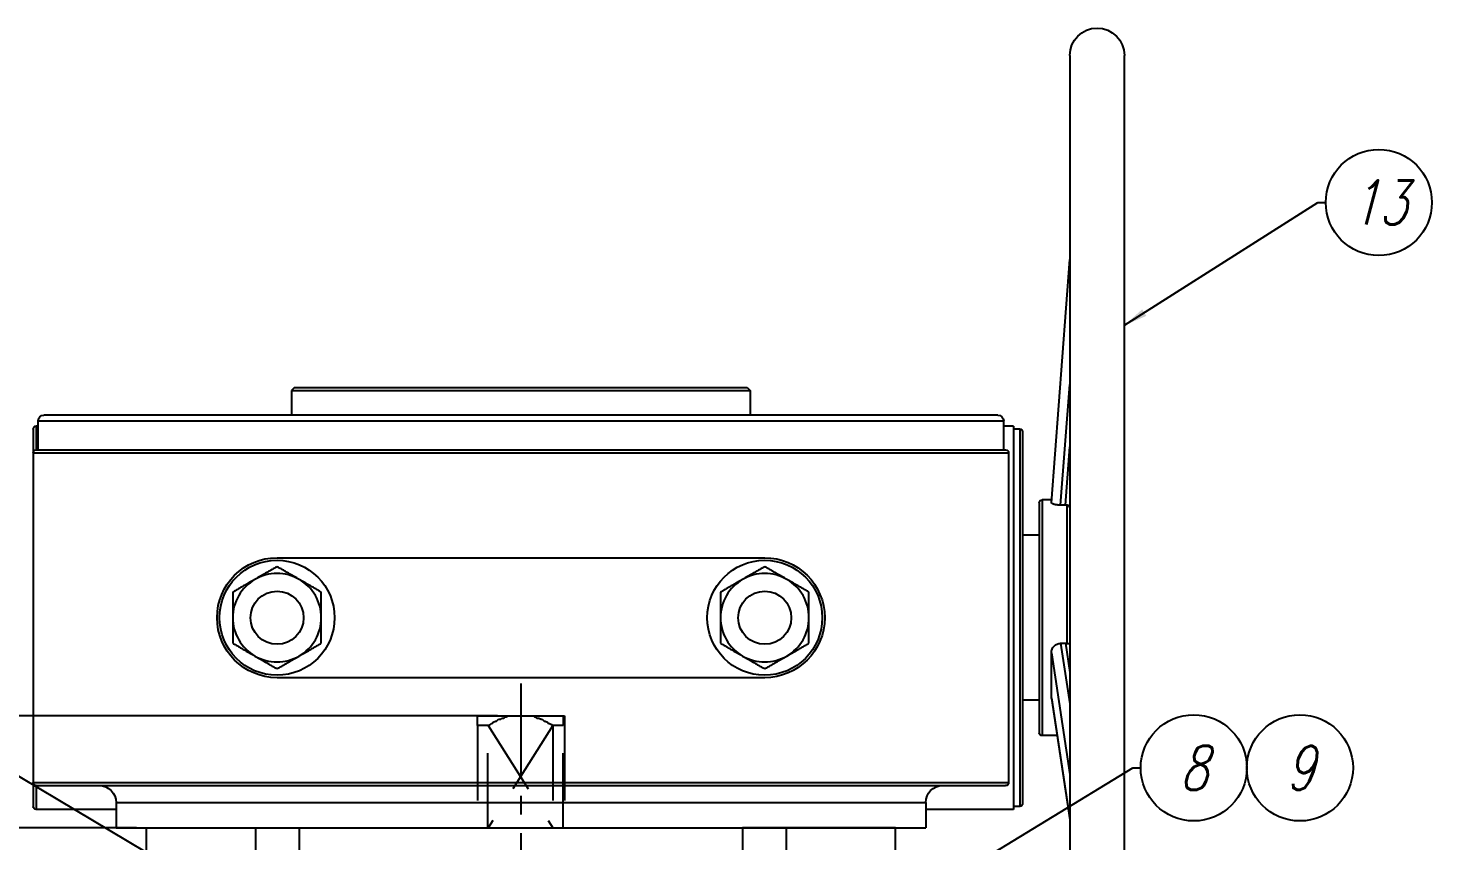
# Model space of a CAD drawing. Header units: millimetres. Extents: x 3482 to 5576, y 1375 to 2712.
# Drawn here: x 3722.3 to 4198.4, y 2436.8 to 2712.5 of the extents above; entities that cross this region are included whole.
import ezdxf
from ezdxf.enums import TextEntityAlignment as Align

# ---------------------------------------------------------------- set-up
doc = ezdxf.new("R2010")
doc.units = ezdxf.units.MM
doc.header["$LTSCALE"] = 4
doc.linetypes.add('CENTER', pattern=[50.8, 31.75, -6.35, 6.35, -6.35])
doc.linetypes.add('HIDDEN', pattern=[9.525, 6.35, -3.175])
for name, color, linetype in [('IA-DIBUJO', 3, 'Continuous'), ('IA-EJES', 4, 'CENTER'), ('IA-SEGM', 1, 'HIDDEN'), ('IA-SIMBOLS', 2, 'Continuous'), ('IA-TRAZ', 8, 'Continuous')]:
    doc.layers.add(name, color=color, linetype=linetype)
doc.styles.add('ING-AMB', font='romans.shx', dxfattribs={"width": 0.75, "oblique": 15})
doc.styles.add('SALVADOR', font='romans.shx', dxfattribs={"width": 0.75, "oblique": 15})
doc.dimstyles.new('ING-AMB 4', dxfattribs={"dimscale": 4, "dimtxt": 3, "dimasz": 2.5, "dimexe": 1, "dimexo": 1, "dimgap": 1, "dimtad": 1, "dimdec": 0, "dimzin": 0, "dimdsep": 46, "dimtxsty": 'ING-AMB', "dimcen": 0.1, "dimclrd": 7, "dimclre": 7, "dimclrt": 2, "dimadec": 0, "dimazin": 0, "dimtfac": 1, "dimtdec": 0, "dimtmove": 0, "dimatfit": 0, "dimfxl": 1.25, "dimtolj": 1, "dimtzin": 0, "dimarcsym": 1})

# ---------------------------------------------------------------- blocks, each defined once
blk = doc.blocks.new('*D11')
at = {"color": 7, "lineweight": -2, "transparency": 16777216}
for p, q in [((3881.49, 2479.22), (3495.62, 2479.22)), ((3499.62, 2469.22), (3499.62, 2451.17)), ((3758.46, 2441.17), (3495.62, 2441.17))]:
    blk.add_line(p, q, dxfattribs=at)
at = {"color": 7, "transparency": 16777216}
for points in [[(3497.95, 2469.22), (3501.29, 2469.22), (3499.62, 2479.22)], [(3497.95, 2451.17), (3501.29, 2451.17), (3499.62, 2441.17)]]:
    blk.add_solid(points, dxfattribs=at)
at = {"layer": 'Defpoints', "color": 0, "transparency": 16777216}
for p in [(3885.49, 2479.22), (3499.62, 2441.17), (3762.46, 2441.17)]:
    blk.add_point(p, dxfattribs=at)
at = {"color": 2, "transparency": 16777216, "insert": (3489.62, 2460.2), "char_height": 12, "attachment_point": 5, "rotation": 90, "style": 'ING-AMB'}
blk.add_mtext('\\A1;38', dxfattribs=at)
blk = doc.blocks.new('*D12')
at = {"color": 7, "lineweight": -2, "transparency": 16777216}
for p, q in [((3759.08, 2441.17), (3495.62, 2441.17)), ((3499.62, 2431.17), (3499.62, 2281.45)), ((3758.46, 2271.45), (3495.62, 2271.45))]:
    blk.add_line(p, q, dxfattribs=at)
at = {"color": 7, "transparency": 16777216}
for points in [[(3497.95, 2431.17), (3501.29, 2431.17), (3499.62, 2441.17)], [(3497.95, 2281.45), (3501.29, 2281.45), (3499.62, 2271.45)]]:
    blk.add_solid(points, dxfattribs=at)
at = {"layer": 'Defpoints', "color": 0, "transparency": 16777216}
for p in [(3763.08, 2441.17), (3499.62, 2271.45), (3762.46, 2271.45)]:
    blk.add_point(p, dxfattribs=at)
at = {"color": 2, "transparency": 16777216, "insert": (3489.62, 2356.31), "char_height": 12, "attachment_point": 5, "rotation": 90, "style": 'ING-AMB'}
blk.add_mtext('\\A1;120', dxfattribs=at)
blk = doc.blocks.new('EJE')
blk.add_circle((0, 6), 6)
at = {"style": 'SALVADOR', "oblique": 15, "width": 0.75}
blk.add_attdef('N', text='', height=5, dxfattribs=at).set_placement((0, 6), align=Align.MIDDLE)

msp = doc.modelspace()

# ---------------------------------------------------------------- linework, layer by layer
at = {"layer": 'IA-DIBUJO'}
for points in [[(3762.46, 2409.35), (3762.46, 2441.17), (3799.51, 2441.17), (3799.51, 2432.39), (3799.51, 2431.3), (3799.87, 2431.3), (3799.87, 2430.93), (3800.23, 2430.57), (3800.95, 2430.57)], [(3762.46, 2323.76), (3762.46, 2271.45), (3792.68, 2271.45), (3814.26, 2271.45), (3986.57, 2271.45), (4016.43, 2271.45), (4016.43, 2441.17), (3979.38, 2441.17), (3979.38, 2432.39), (4005.64, 2432.39), (4005.64, 2279.86), (3979.38, 2279.86), (3979.38, 2271.45)], [(3799.51, 2441.17), (3814.26, 2441.17), (3814.26, 2432.39), (3773.25, 2432.39), (3773.25, 2279.86), (3799.51, 2279.86), (3799.51, 2281.33), (3799.87, 2281.33), (3799.87, 2281.69), (3800.23, 2281.69), (3800.23, 2282.06), (3800.95, 2282.06)], [(3814.26, 2441.17), (3964.63, 2441.17), (3964.63, 2432.39), (3814.26, 2432.39), (3814.26, 2430.57)], [(3979.38, 2441.17), (3964.63, 2441.17)]]:
    msp.add_lwpolyline(points, dxfattribs=at)
at = {"layer": 'IA-EJES', "ltscale": 0.25}
msp.add_lwpolyline([(3889.45, 2490.19), (3889.45, 2240.39)], dxfattribs=at)
at = {"layer": 'IA-SEGM'}
for points in [[(3874.7, 2475.92), (3874.7, 2479.22), (3885.49, 2479.22), (3893.4, 2479.22), (3903.84, 2479.22), (3903.84, 2475.92)], [(3878.29, 2441.17), (3878.29, 2475.92), (3874.7, 2475.92), (3874.7, 2441.17)], [(3878.29, 2475.92), (3879.01, 2476.29), (3879.37, 2476.66), (3879.73, 2476.66), (3880.09, 2477.02), (3880.81, 2477.39), (3881.17, 2477.39), (3881.53, 2477.75), (3881.89, 2478.12), (3882.61, 2478.12), (3882.97, 2478.48), (3883.69, 2478.48), (3884.05, 2478.85), (3884.41, 2478.85), (3885.13, 2479.22), (3885.49, 2479.22)], [(3900.24, 2475.92), (3878.3, 2441.18)], [(3878.3, 2475.92), (3900.24, 2441.18)], [(3893.4, 2479.22), (3893.76, 2479.22), (3894.12, 2478.85), (3894.48, 2478.85), (3894.84, 2478.48), (3895.56, 2478.48), (3896.28, 2478.12), (3896.64, 2478.12), (3897, 2477.75), (3897.36, 2477.39), (3897.72, 2477.39), (3898.44, 2477.02), (3898.8, 2476.66), (3899.16, 2476.66), (3899.88, 2476.29), (3900.24, 2475.92)], [(3903.84, 2441.17), (3903.84, 2475.92), (3900.24, 2475.92), (3900.24, 2441.17)], [(3903.84, 2479.22), (3904.19, 2479.22), (3904.19, 2477.02), (3904.19, 2479.22), (3904.19, 2475.92), (3904.19, 2441.17)]]:
    msp.add_lwpolyline(points, dxfattribs=at)
at = {"layer": 'IA-TRAZ', "extrusion": (1, -4.93038e-32, -2.22045e-16)}
for p, q in [((4075.57, 2703.25), (4075.57, 2321.75)), ((4094.07, 2321.75), (4094.07, 2703.25)), ((4069.33, 2551.52), (4075.57, 2634.04)), ((3812.72, 2590.6), (3811.72, 2589.6)), ((3811.72, 2589.6), (3967.17, 2589.6)), ((3811.72, 2589.6), (3811.72, 2581.2)), ((3812.72, 2590.6), (3966.17, 2590.6)), ((3966.17, 2590.6), (3967.17, 2589.6)), ((3967.17, 2589.6), (3967.17, 2581.2)), ((4072.47, 2550.66), (4075.57, 2591.64)), ((4051.17, 2581.2), (3727.72, 2581.2)), ((3724.07, 2576.5), (3724.07, 2568.45)), ((3725.07, 2577.5), (3725.07, 2569.45)), ((3725.72, 2577.5), (3725.07, 2577.5)), ((4053.17, 2579.2), (3725.72, 2579.2)), ((3725.72, 2569.45), (3725.72, 2579.2)), ((4053.17, 2569.45), (4053.17, 2579.2)), ((4056.48, 2577.5), (4053.17, 2577.5)), ((4056.48, 2577.5), (4056.48, 2447.5)), ((4058.59, 2576.5), (4056.48, 2576.5)), ((4058.59, 2576.5), (4058.59, 2448.5)), ((4059.59, 2575.5), (4059.59, 2449.5)), ((3724.07, 2568.45), (4054.82, 2568.45)), ((3724.07, 2568.45), (3724.07, 2456.55)), ((3725.07, 2569.45), (4053.82, 2569.45)), ((4054.82, 2568.45), (4054.82, 2456.55)), ((4074.07, 2550.66), (4075.57, 2570.44)), ((4065.2, 2551.5), (4065.2, 2473.5)), ((4066.2, 2552.5), (4066.2, 2472.5)), ((4069.4, 2552.5), (4066.2, 2552.5)), ((4074.07, 2550.66), (4072.47, 2550.66)), ((4074.57, 2550.67), (4074.57, 2503.77)), ((4065.2, 2540.5), (4059.59, 2540.5)), ((3806.76, 2532.84), (3889.45, 2532.84)), ((3889.45, 2532.84), (3972.13, 2532.84)), ((4069.33, 2500.61), (4075.57, 2459.35)), ((4072.47, 2503.81), (4074.07, 2503.81)), ((4072.47, 2503.81), (4075.57, 2483.32)), ((4074.07, 2503.81), (4075.57, 2493.92)), ((3889.45, 2492.16), (3806.76, 2492.16)), ((3972.13, 2492.16), (3889.45, 2492.16)), ((4069.33, 2485.37), (4075.57, 2444.11)), ((4069.35, 2485.06), (4075.57, 2443.93)), ((4065.2, 2484.5), (4059.59, 2484.5)), ((4071.25, 2472.5), (4066.2, 2472.5)), ((3724.07, 2456.55), (3724.07, 2448.5)), ((3724.07, 2456.55), (4054.82, 2456.55)), ((3725.07, 2455.55), (3725.07, 2447.5)), ((3725.07, 2455.55), (4053.82, 2455.55)), ((3752.18, 2447.5), (3725.07, 2447.5)), ((3752.18, 2449.8), (4026.71, 2449.8)), ((3752.18, 2449.8), (3752.18, 2441.17)), ((4026.71, 2449.8), (4026.71, 2441.17)), ((4056.48, 2447.5), (4026.71, 2447.5)), ((4058.59, 2448.5), (4056.48, 2448.5)), ((3752.18, 2441.17), (3752.53, 2441.17)), ((3752.53, 2441.17), (3775.05, 2441.17)), ((3775.05, 2441.17), (4003.85, 2441.17)), ((4003.85, 2441.17), (4026.36, 2441.17)), ((4026.36, 2441.17), (4026.71, 2441.17))]:
    msp.add_line(p, q, dxfattribs=at)
at = {"layer": 'IA-TRAZ'}
for centre, radius in [((3806.76, 2512.5), 19.5), ((3972.13, 2512.5), 19.5), ((3806.76, 2512.5), 9), ((3972.13, 2512.5), 9)]:
    msp.add_circle(centre, radius, dxfattribs=at)
at = {"layer": 'IA-TRAZ', "extrusion": (-2.22045e-16, 1.09476e-47, -1)}
for centre, radius, start, end in [((-4084.82, 2703.25), 9.25, 0, 180), ((-3727.72, 2579.2), 2, 0, 90), ((-4051.17, 2579.2), 2, 90, 180), ((-3725.07, 2576.5), 1, 0, 90), ((-4058.59, 2575.5), 1, 90, 180), ((-3725.07, 2568.45), 1, 0, 90), ((-4053.82, 2568.45), 1, 90, 180), ((-4066.2, 2551.5), 1, 0, 90), ((-3806.76, 2512.5), 20.34, 270, 90), ((-3972.13, 2512.5), 20.34, 90, 270), ((-4066.2, 2473.5), 1, 270, 0), ((-3725.07, 2456.55), 1, 270, 0), ((-4053.82, 2456.55), 1, 180, 270), ((-3746.44, 2449.8), 5.75, 90, 180), ((-4032.46, 2449.8), 5.75, 0, 90), ((-3725.07, 2448.5), 1, 270, 0), ((-4058.59, 2449.5), 1, 180, 270)]:
    msp.add_arc(centre, radius, start, end, dxfattribs=at)
at = {"layer": 'IA-TRAZ'}
for centre, start, end in [((3806.76, 2512.5), 120, 180), ((3806.76, 2512.5), 60, 120), ((3806.76, 2512.5), 0, 60), ((3972.13, 2512.5), 120, 180), ((3972.13, 2512.5), 60, 120), ((3972.13, 2512.5), 0, 60), ((3806.76, 2512.5), 180, 240), ((3806.76, 2512.5), 300, 0), ((3972.13, 2512.5), 180, 240), ((3972.13, 2512.5), 300, 0), ((3806.76, 2512.5), 240, 300), ((3972.13, 2512.5), 240, 300)]:
    msp.add_arc(centre, 15, start, end, dxfattribs=at)
msp.add_ellipse((4066.37, 2512.5), major_axis=(1.52, -40), ratio=0.065454, start_param=0.822895, end_param=1.266524, dxfattribs=at)
for points, knots in [([(4072.47, 2550.66), (4072.27, 2550.66), (4072.06, 2550.66), (4071.65, 2550.69), (4071.44, 2550.71), (4071.05, 2550.76), (4070.86, 2550.79), (4070.52, 2550.86), (4070.36, 2550.9), (4070.08, 2550.98), (4069.95, 2551.03), (4069.72, 2551.12), (4069.62, 2551.17), (4069.47, 2551.28), (4069.41, 2551.33), (4069.34, 2551.43), (4069.32, 2551.47), (4069.33, 2551.52)], [9.797641, 9.797641, 9.797641, 9.797641, 10.40326, 10.40326, 11.008879, 11.008879, 11.614498, 11.614498, 12.220117, 12.220117, 12.834963, 12.834963, 13.449808, 13.449808, 14.064654, 14.064654, 14.679499, 14.679499, 14.679499, 14.679499]), ([(4075.57, 2549.74), (4075.57, 2549.76), (4075.57, 2549.78), (4075.56, 2549.92), (4075.53, 2550.03), (4075.44, 2550.25), (4075.37, 2550.34), (4075.19, 2550.51), (4075.08, 2550.57), (4074.83, 2550.66), (4074.7, 2550.68), (4074.57, 2550.67)], [-1.594885, -1.594885, -1.594885, -1.594885, -1.530509, -1.530509, -1.173685, -1.173685, -0.800223, -0.800223, -0.400787, -0.400787, 0, 0, 0, 0]), ([(4074.57, 2503.77), (4074.69, 2503.76), (4074.8, 2503.74), (4075.01, 2503.72), (4075.11, 2503.72), (4075.29, 2503.72), (4075.37, 2503.73), (4075.49, 2503.77), (4075.53, 2503.8), (4075.57, 2503.87), (4075.57, 2503.89), (4075.57, 2503.92)], [-3.305331, -3.305331, -3.305331, -3.305331, -2.958868, -2.958868, -2.612895, -2.612895, -2.251642, -2.251642, -1.904774, -1.904774, -1.71359, -1.71359, -1.71359, -1.71359]), ([(4069.33, 2500.61), (4069.32, 2500.81), (4069.34, 2501.01), (4069.41, 2501.42), (4069.47, 2501.63), (4069.63, 2502.02), (4069.73, 2502.21), (4069.96, 2502.57), (4070.09, 2502.73), (4070.37, 2503.02), (4070.53, 2503.15), (4070.87, 2503.38), (4071.06, 2503.49), (4071.45, 2503.65), (4071.65, 2503.71), (4072.06, 2503.79), (4072.27, 2503.81), (4072.47, 2503.81)], [-4.881816, -4.881816, -4.881816, -4.881816, -4.261445, -4.261445, -3.641073, -3.641073, -3.020702, -3.020702, -2.400331, -2.400331, -1.800248, -1.800248, -1.200165, -1.200165, -0.600083, -0.600083, 0, 0, 0, 0])]:
    msp.add_open_spline(points, degree=3, knots=knots, dxfattribs=at)
for points in [[(4074.57, 2550.67), (4074.4, 2550.66), (4074.24, 2550.66), (4074.07, 2550.66)], [(4074.07, 2503.81), (4074.24, 2503.81), (4074.4, 2503.8), (4074.57, 2503.77)], [(4069.35, 2485.06), (4069.33, 2485.16), (4069.32, 2485.27), (4069.33, 2485.37)]]:
    msp.add_open_spline(points, degree=3, dxfattribs=at)
for points, weights in [([(3806.76, 2529.82), (3802.74, 2527.5), (3799.26, 2525.49)], [1.00007075032, 1.03799156647, 1]), ([(3814.26, 2525.49), (3810.78, 2527.5), (3806.76, 2529.82)], [1, 1.03799156647, 1.00007075032]), ([(3972.13, 2529.82), (3968.11, 2527.5), (3964.63, 2525.49)], [1.00007075032, 1.03799156647, 1]), ([(3979.63, 2525.49), (3976.15, 2527.5), (3972.13, 2529.82)], [1, 1.03799156647, 1.00007075032]), ([(3799.26, 2525.49), (3795.78, 2523.48), (3791.76, 2521.16)], [1, 1.03799156647, 1.00007075032]), ([(3821.76, 2521.16), (3817.74, 2523.48), (3814.26, 2525.49)], [1.00007075032, 1.03799156647, 1]), ([(3964.63, 2525.49), (3961.15, 2523.48), (3957.13, 2521.16)], [1, 1.03799156647, 1.00007075032]), ([(3987.13, 2521.16), (3983.11, 2523.48), (3979.63, 2525.49)], [1.00007075032, 1.03799156647, 1]), ([(3791.76, 2521.16), (3791.76, 2516.52), (3791.76, 2512.5)], [1.00007075032, 1.03799156647, 1]), ([(3821.76, 2512.5), (3821.76, 2516.52), (3821.76, 2521.16)], [1, 1.03799156647, 1.00007075032]), ([(3957.13, 2521.16), (3957.13, 2516.52), (3957.13, 2512.5)], [1.00007075032, 1.03799156647, 1]), ([(3987.13, 2512.5), (3987.13, 2516.52), (3987.13, 2521.16)], [1, 1.03799156647, 1.00007075032]), ([(3791.76, 2512.5), (3791.76, 2508.48), (3791.76, 2503.84)], [1, 1.03799156647, 1.00007075032]), ([(3821.76, 2503.84), (3821.76, 2508.48), (3821.76, 2512.5)], [1.00007075032, 1.03799156647, 1]), ([(3957.13, 2512.5), (3957.13, 2508.48), (3957.13, 2503.84)], [1, 1.03799156647, 1.00007075032]), ([(3987.13, 2503.84), (3987.13, 2508.48), (3987.13, 2512.5)], [1.00007075032, 1.03799156647, 1]), ([(3791.76, 2503.84), (3795.78, 2501.52), (3799.26, 2499.51)], [1.00007075032, 1.03799156647, 1]), ([(3799.26, 2499.51), (3802.74, 2497.5), (3806.76, 2495.18)], [1, 1.03799156647, 1.00007075032]), ([(3806.76, 2495.18), (3810.78, 2497.5), (3814.26, 2499.51)], [1.00007075032, 1.03799156647, 1]), ([(3814.26, 2499.51), (3817.74, 2501.52), (3821.76, 2503.84)], [1, 1.03799156647, 1.00007075032]), ([(3957.13, 2503.84), (3961.15, 2501.52), (3964.63, 2499.51)], [1.00007075032, 1.03799156647, 1]), ([(3964.63, 2499.51), (3968.11, 2497.5), (3972.13, 2495.18)], [1, 1.03799156647, 1.00007075032]), ([(3972.13, 2495.18), (3976.15, 2497.5), (3979.63, 2499.51)], [1.00007075032, 1.03799156647, 1]), ([(3979.63, 2499.51), (3983.11, 2501.52), (3987.13, 2503.84)], [1, 1.03799156647, 1.00007075032])]:
    msp.add_rational_spline(points, weights, degree=2, dxfattribs=at)

# ---------------------------------------------------------------- block references
at = {"layer": 'IA-SIMBOLS', "xscale": 3, "yscale": 3, "zscale": 3}
for p, values in [((4180.36, 2635.33), {'N': '13'}), ((4117.61, 2443.56), {'N': '8'}), ((4153.61, 2443.56), {'N': '9'})]:
    msp.add_blockref('EJE', p, dxfattribs=at).add_auto_attribs(values)

# ---------------------------------------------------------------- dimensions: what is measured, and where the dimension line sits
dim = msp.add_linear_dim(base=(3499.62, 2441.17), p1=(3885.49, 2479.22), p2=(3762.46, 2441.17), angle=90, dimstyle='ING-AMB 4', override={"dimpost": '\\X'})
dim.commit()
dim.dimension.update_dxf_attribs({"geometry": '*D11', "text_midpoint": (3489.62, 2460.2)})
dim = msp.add_linear_dim(base=(3499.62, 2271.45), p1=(3763.08, 2441.17), p2=(3762.46, 2271.45), angle=90, text='120', dimstyle='ING-AMB 4', override={"dimpost": '\\X'})
dim.commit()
dim.dimension.update_dxf_attribs({"geometry": '*D12', "text_midpoint": (3489.62, 2356.31)})

# ---------------------------------------------------------------- leaders
for points in [[(4094.07, 2611.68), (4159.66, 2653.33), (4162.09, 2653.33)], [(3868.58, 2369.82), (3714.37, 2461.56), (3711.94, 2461.56)], [(3960.31, 2378.26), (4096.9, 2461.56), (4099.33, 2461.56)]]:
    msp.add_leader(points, dimstyle='ING-AMB 4', override={"dimasz": 2})

doc.saveas('drawing.dxf')
